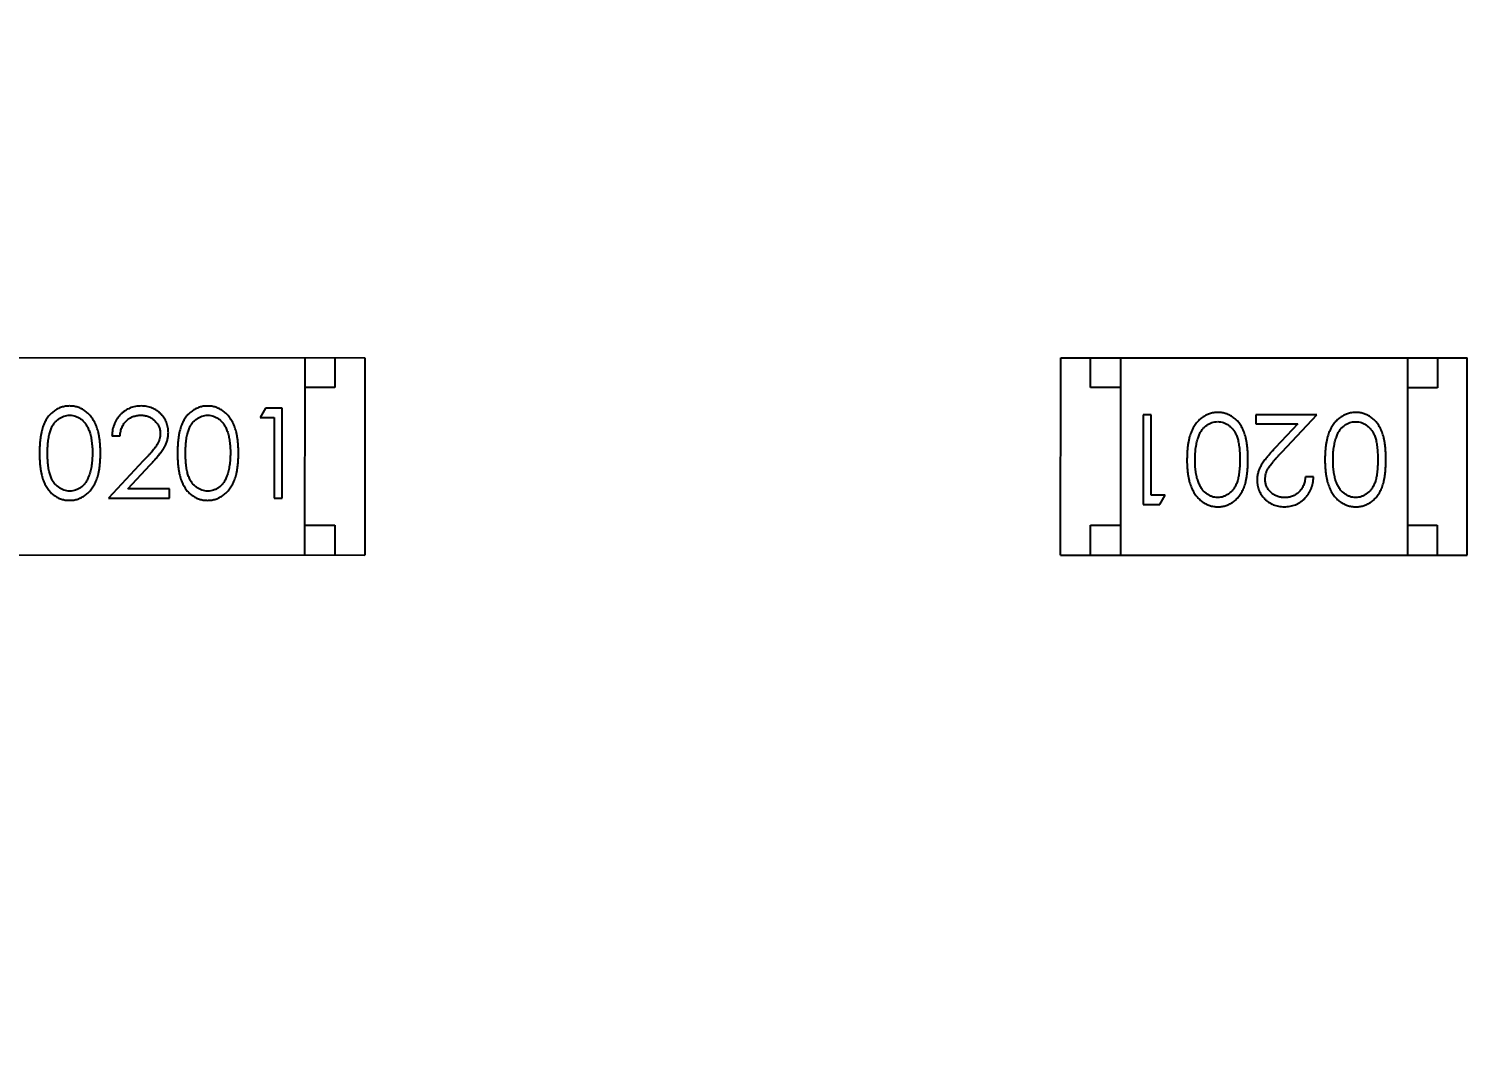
# Model space of a CAD drawing. Header units: millimetres. Extents: x 453.6 to 545.9, y 214.7 to 294.3.
# Drawn here: x 479.976 to 482.382, y 263.621 to 265.329 of the extents above; entities that cross this region are included whole.
import ezdxf

# ---------------------------------------------------------------- set-up
doc = ezdxf.new("R2010")
doc.units = ezdxf.units.MM
doc.header["$LTSCALE"] = 30.734
doc.header["$PDMODE"] = 3
doc.header["$PDSIZE"] = 0.3125
doc.layers.get('0').update_dxf_attribs({"linetype": 'CONTINUOUS'})
doc.layers.get('Defpoints').update_dxf_attribs({"linetype": 'CONTINUOUS'})
doc.layers.add('dim', color=6, linetype='CONTINUOUS', lineweight=9)
doc.styles.add('Verdana', font='verdana.ttf', dxfattribs={"height": 2.5})
doc.dimstyles.new('aaaaaaaa 3.0', dxfattribs={"dimtxt": 2.5, "dimasz": 1.5, "dimexe": 1.25, "dimexo": 0.625, "dimtad": 1, "dimdec": 1, "dimzin": 9, "dimdsep": 46, "dimtxsty": 'Verdana', "dimcen": 0, "dimazin": 0, "dimtfac": 1, "dimtofl": 0, "dimtmove": 0, "dimatfit": 3, "dimfxl": 1, "dimlwd": 25, "dimlwe": 25, "dimarcsym": 0})

# ---------------------------------------------------------------- blocks, each defined once
blk = doc.blocks.new('*D45')
at = {"layer": 'Defpoints', "color": 0}
for p in [(482.2733, 276.4739), (457.1679, 262.0629), (482.2708, 262.0629)]:
    blk.add_point(p, dxfattribs=at)
at = {"layer": 'dim', "color": 0, "lineweight": 25}
for p, q in [((481.6483, 276.4739), (455.9179, 276.4739)), ((457.1679, 274.9739), (457.1679, 263.5629)), ((481.6458, 262.0629), (455.9179, 262.0629))]:
    blk.add_line(p, q, dxfattribs=at)
at = {"layer": 'dim', "color": 0}
for points in [[(457.4179, 274.9739), (456.9179, 274.9739), (457.1679, 276.4739)], [(456.9179, 263.5629), (457.4179, 263.5629), (457.1679, 262.0629)]]:
    blk.add_solid(points, dxfattribs=at)
at = {"layer": 'dim', "color": 0, "insert": (455.2887, 269.2684), "char_height": 2.5, "attachment_point": 5, "rotation": 90, "style": 'Verdana'}
blk.add_mtext('14.4', dxfattribs=at)

msp = doc.modelspace()

# ---------------------------------------------------------------- linework, layer by layer
at = {"linetype": 'Continuous'}
for p, q in [((479.8585, 264.7794), (480.5385, 264.7793)), ((480.4384, 264.4493), (480.4385, 264.7793)), ((480.4885, 264.7793), (480.4885, 264.7293)), ((480.5385, 264.7793), (480.5384, 264.4493)), ((481.7023, 264.4492), (481.7024, 264.7792)), ((481.7024, 264.7792), (482.3824, 264.7791)), ((481.7524, 264.7292), (481.7524, 264.7792)), ((481.8024, 264.7792), (481.8023, 264.4492)), ((482.2824, 264.7791), (482.2823, 264.4491)), ((482.3324, 264.7791), (482.3324, 264.7291)), ((482.3823, 264.4491), (482.3824, 264.7791)), ((480.4885, 264.7293), (480.4385, 264.7293)), ((481.8024, 264.7292), (481.7524, 264.7292)), ((482.3324, 264.7291), (482.2824, 264.7291)), ((480.3725, 264.6946), (480.3637, 264.6792)), ((480.3637, 264.6792), (480.3868, 264.6792)), ((480.4003, 264.6946), (480.3725, 264.6946)), ((480.3868, 264.6792), (480.3868, 264.5446)), ((480.4002, 264.5446), (480.4003, 264.6946)), ((481.8406, 264.6839), (481.8405, 264.5339)), ((481.854, 264.6839), (481.8406, 264.6839)), ((481.854, 264.5493), (481.854, 264.6839)), ((482.029, 264.6839), (482.029, 264.6685)), ((482.1309, 264.6839), (482.029, 264.6839)), ((482.0728, 264.6218), (482.1309, 264.6839)), ((482.029, 264.6685), (482.0988, 264.6685)), ((482.0988, 264.6685), (482.0613, 264.6284)), ((480.1156, 264.6485), (480.1291, 264.6485)), ((480.168, 264.6067), (480.1098, 264.5446)), ((480.142, 264.56), (480.1795, 264.6)), ((482.1252, 264.58), (482.1117, 264.58)), ((480.2118, 264.56), (480.142, 264.56)), ((480.2118, 264.5446), (480.2118, 264.56)), ((480.1098, 264.5446), (480.2118, 264.5446)), ((480.3868, 264.5446), (480.4002, 264.5446)), ((481.8405, 264.5339), (481.8683, 264.5339)), ((481.8771, 264.5493), (481.854, 264.5493)), ((481.8683, 264.5339), (481.8771, 264.5493)), ((480.4384, 264.4993), (480.4884, 264.4993)), ((480.4884, 264.4993), (480.4884, 264.4493)), ((481.7523, 264.4492), (481.7523, 264.4992)), ((481.7523, 264.4992), (481.8023, 264.4992)), ((482.2823, 264.4991), (482.3323, 264.4991)), ((482.3323, 264.4991), (482.3323, 264.4491)), ((479.8584, 264.4494), (480.5384, 264.4493)), ((481.7023, 264.4492), (482.3823, 264.4491))]:
    msp.add_line(p, q, dxfattribs=at)
for points, knots in [([(480.0446, 264.6985), (480.0435, 264.6985), (480.0411, 264.6984), (480.0377, 264.698), (480.0343, 264.6974), (480.031, 264.6964), (480.0278, 264.6953), (480.0247, 264.6938), (480.0216, 264.6921), (480.0187, 264.6901), (480.0159, 264.6879), (480.0132, 264.6855), (480.0107, 264.6827), (480.0084, 264.6798), (480.0063, 264.6766), (480.0042, 264.6731), (480.0024, 264.6694), (480.0007, 264.6655), (479.9993, 264.6612), (479.998, 264.6565), (479.9969, 264.6513), (479.996, 264.6458), (479.9953, 264.6398), (479.9948, 264.6335), (479.9945, 264.6266), (479.9945, 264.622), (479.9945, 264.6196)], [0, 0, 0, 0, 0.033742, 0.066533, 0.099153, 0.13154, 0.164087, 0.196563, 0.229707, 0.263315, 0.297504, 0.331686, 0.366482, 0.4021, 0.438958, 0.476748, 0.515985, 0.556589, 0.599519, 0.645765, 0.695487, 0.748721, 0.805687, 0.866754, 0.931405, 1, 1, 1, 1]), ([(480.0079, 264.6196), (480.0079, 264.6216), (480.0079, 264.6256), (480.0082, 264.6312), (480.0085, 264.6365), (480.0091, 264.6414), (480.0097, 264.6459), (480.0105, 264.6501), (480.0114, 264.6538), (480.0125, 264.6572), (480.0138, 264.6603), (480.0151, 264.6633), (480.0166, 264.666), (480.0182, 264.6685), (480.02, 264.6708), (480.0219, 264.6729), (480.0239, 264.6749), (480.0268, 264.6771), (480.0305, 264.6795), (480.0352, 264.6816), (480.0401, 264.6828), (480.0434, 264.683), (480.0451, 264.6831)], [0, 0, 0, 0, 0.073302, 0.142286, 0.206253, 0.266017, 0.321612, 0.372532, 0.419497, 0.462398, 0.502825, 0.541489, 0.579034, 0.615143, 0.650298, 0.684912, 0.718701, 0.752189, 0.817245, 0.879117, 0.939613, 1, 1, 1, 1]), ([(480.0964, 264.6196), (480.0964, 264.6219), (480.0963, 264.6264), (480.096, 264.6329), (480.0955, 264.6391), (480.0947, 264.645), (480.0938, 264.6504), (480.0926, 264.6556), (480.0912, 264.6603), (480.0896, 264.6647), (480.0878, 264.6688), (480.0859, 264.6727), (480.0838, 264.6762), (480.0815, 264.6795), (480.0791, 264.6825), (480.0766, 264.6853), (480.0738, 264.6879), (480.071, 264.6901), (480.068, 264.6921), (480.0649, 264.6938), (480.0617, 264.6952), (480.0585, 264.6964), (480.0551, 264.6973), (480.0517, 264.698), (480.0482, 264.6984), (480.0458, 264.6985), (480.0446, 264.6985)], [0, 0, 0, 0, 0.065278, 0.127205, 0.186168, 0.241675, 0.294115, 0.343609, 0.390387, 0.434463, 0.476646, 0.517002, 0.555936, 0.593716, 0.630057, 0.665601, 0.700745, 0.734917, 0.768681, 0.802087, 0.834849, 0.867433, 0.900138, 0.932806, 0.966212, 1, 1, 1, 1]), ([(480.0451, 264.6831), (480.0467, 264.683), (480.05, 264.6828), (480.0549, 264.6816), (480.0595, 264.6794), (480.0633, 264.6771), (480.0661, 264.6748), (480.0682, 264.6728), (480.0701, 264.6706), (480.0719, 264.6681), (480.0736, 264.6654), (480.0752, 264.6624), (480.0766, 264.6593), (480.0779, 264.6558), (480.0791, 264.6522), (480.0802, 264.6483), (480.081, 264.6441), (480.0817, 264.6397), (480.0822, 264.635), (480.0827, 264.6301), (480.0829, 264.6249), (480.0829, 264.6214), (480.0829, 264.6196)], [0, 0, 0, 0, 0.059689, 0.119507, 0.181075, 0.246162, 0.279894, 0.314468, 0.350403, 0.387474, 0.426147, 0.466624, 0.508745, 0.553328, 0.600058, 0.649177, 0.700552, 0.754894, 0.811825, 0.871514, 0.934319, 1, 1, 1, 1]), ([(480.1646, 264.6985), (480.1629, 264.6984), (480.1596, 264.6983), (480.1548, 264.6977), (480.1501, 264.6965), (480.1457, 264.695), (480.1415, 264.693), (480.1375, 264.6906), (480.1336, 264.6877), (480.1301, 264.6844), (480.1268, 264.6808), (480.1239, 264.6769), (480.1215, 264.6728), (480.1195, 264.6684), (480.1179, 264.6638), (480.1167, 264.6589), (480.1159, 264.6538), (480.1157, 264.6502), (480.1156, 264.6485)], [0, 0, 0, 0, 0.06445, 0.126725, 0.187421, 0.247417, 0.306749, 0.366595, 0.427749, 0.490235, 0.553031, 0.614805, 0.676505, 0.738096, 0.801021, 0.864897, 0.931209, 1, 1, 1, 1]), ([(480.1291, 264.6485), (480.1292, 264.6498), (480.1295, 264.6524), (480.1302, 264.6562), (480.1312, 264.6597), (480.1324, 264.663), (480.1339, 264.6661), (480.1356, 264.669), (480.1376, 264.6716), (480.1399, 264.674), (480.1424, 264.6761), (480.145, 264.678), (480.1478, 264.6796), (480.1507, 264.6808), (480.1538, 264.6818), (480.157, 264.6826), (480.1604, 264.683), (480.1627, 264.683), (480.1639, 264.6831)], [0, 0, 0, 0, 0.073648, 0.143686, 0.210962, 0.275557, 0.338064, 0.399311, 0.4594, 0.51934, 0.579024, 0.637809, 0.695959, 0.754122, 0.813113, 0.873453, 0.935561, 1, 1, 1, 1]), ([(480.1639, 264.6831), (480.165, 264.683), (480.1672, 264.683), (480.1704, 264.6825), (480.1735, 264.6819), (480.1765, 264.6809), (480.1793, 264.6796), (480.182, 264.6781), (480.1846, 264.6762), (480.187, 264.6741), (480.1892, 264.6718), (480.1911, 264.6694), (480.1927, 264.6669), (480.1941, 264.6643), (480.1951, 264.6615), (480.1958, 264.6587), (480.1963, 264.6557), (480.1964, 264.6537), (480.1964, 264.6527)], [0, 0, 0, 0, 0.068027, 0.133505, 0.19695, 0.26027, 0.322741, 0.384982, 0.448465, 0.513424, 0.578224, 0.640011, 0.700094, 0.760067, 0.819012, 0.877878, 0.938035, 1, 1, 1, 1]), ([(480.2099, 264.6539), (480.2098, 264.6553), (480.2097, 264.6583), (480.2092, 264.6626), (480.2081, 264.6667), (480.2068, 264.6707), (480.205, 264.6746), (480.2028, 264.6783), (480.2003, 264.6819), (480.1974, 264.6852), (480.1942, 264.6883), (480.1906, 264.691), (480.1869, 264.6933), (480.1829, 264.6952), (480.1786, 264.6967), (480.1741, 264.6977), (480.1694, 264.6983), (480.1662, 264.6984), (480.1646, 264.6985)], [0, 0, 0, 0, 0.06271, 0.123347, 0.183401, 0.242828, 0.302097, 0.36242, 0.423725, 0.487032, 0.550491, 0.612709, 0.674265, 0.73617, 0.799211, 0.863483, 0.930525, 1, 1, 1, 1]), ([(480.2754, 264.6984), (480.2742, 264.6984), (480.2719, 264.6984), (480.2684, 264.698), (480.2651, 264.6973), (480.2618, 264.6964), (480.2586, 264.6952), (480.2554, 264.6937), (480.2524, 264.692), (480.2495, 264.6901), (480.2466, 264.6879), (480.244, 264.6854), (480.2415, 264.6827), (480.2392, 264.6797), (480.237, 264.6765), (480.235, 264.6731), (480.2332, 264.6694), (480.2315, 264.6654), (480.23, 264.6611), (480.2288, 264.6564), (480.2276, 264.6513), (480.2268, 264.6458), (480.2261, 264.6398), (480.2256, 264.6334), (480.2253, 264.6266), (480.2253, 264.6219), (480.2252, 264.6195)], [0, 0, 0, 0, 0.033742, 0.066533, 0.099153, 0.13154, 0.164087, 0.196563, 0.229707, 0.263315, 0.297504, 0.331686, 0.366482, 0.4021, 0.438958, 0.476748, 0.515985, 0.556589, 0.599519, 0.645765, 0.695487, 0.748721, 0.805687, 0.866754, 0.931405, 1, 1, 1, 1]), ([(480.2387, 264.6196), (480.2387, 264.6216), (480.2387, 264.6255), (480.239, 264.6312), (480.2393, 264.6365), (480.2398, 264.6414), (480.2404, 264.6459), (480.2413, 264.65), (480.2422, 264.6538), (480.2433, 264.6572), (480.2445, 264.6603), (480.2459, 264.6632), (480.2474, 264.6659), (480.249, 264.6684), (480.2507, 264.6707), (480.2526, 264.6729), (480.2547, 264.6748), (480.2575, 264.6771), (480.2613, 264.6794), (480.266, 264.6816), (480.2709, 264.6828), (480.2742, 264.683), (480.2759, 264.683)], [0, 0, 0, 0, 0.073302, 0.142286, 0.206253, 0.266017, 0.321612, 0.372532, 0.419497, 0.462398, 0.502825, 0.541489, 0.579034, 0.615143, 0.650298, 0.684912, 0.718701, 0.752189, 0.817245, 0.879117, 0.939613, 1, 1, 1, 1]), ([(480.3272, 264.6195), (480.3271, 264.6218), (480.3271, 264.6263), (480.3268, 264.6329), (480.3263, 264.6391), (480.3255, 264.6449), (480.3246, 264.6504), (480.3234, 264.6555), (480.322, 264.6603), (480.3204, 264.6647), (480.3186, 264.6688), (480.3167, 264.6726), (480.3145, 264.6762), (480.3123, 264.6795), (480.3099, 264.6825), (480.3073, 264.6853), (480.3046, 264.6878), (480.3017, 264.69), (480.2988, 264.692), (480.2957, 264.6937), (480.2925, 264.6952), (480.2892, 264.6964), (480.2859, 264.6973), (480.2825, 264.698), (480.279, 264.6984), (480.2766, 264.6984), (480.2754, 264.6984)], [0, 0, 0, 0, 0.065278, 0.127205, 0.186168, 0.241675, 0.294115, 0.343609, 0.390387, 0.434463, 0.476646, 0.517002, 0.555936, 0.593716, 0.630057, 0.665601, 0.700745, 0.734917, 0.768681, 0.802087, 0.834849, 0.867433, 0.900138, 0.932806, 0.966212, 1, 1, 1, 1]), ([(480.2759, 264.683), (480.2775, 264.683), (480.2808, 264.6828), (480.2856, 264.6816), (480.2903, 264.6794), (480.294, 264.6771), (480.2969, 264.6748), (480.2989, 264.6728), (480.3009, 264.6705), (480.3027, 264.6681), (480.3044, 264.6654), (480.3059, 264.6624), (480.3074, 264.6592), (480.3087, 264.6558), (480.3099, 264.6521), (480.3109, 264.6482), (480.3118, 264.6441), (480.3125, 264.6396), (480.313, 264.635), (480.3135, 264.6301), (480.3136, 264.6249), (480.3137, 264.6214), (480.3137, 264.6196)], [0, 0, 0, 0, 0.059689, 0.119507, 0.181075, 0.246162, 0.279894, 0.314468, 0.350403, 0.387474, 0.426147, 0.466624, 0.508745, 0.553328, 0.600058, 0.649177, 0.700552, 0.754894, 0.811825, 0.871514, 0.934319, 1, 1, 1, 1]), ([(481.9654, 264.6877), (481.9642, 264.6877), (481.9618, 264.6877), (481.9583, 264.6872), (481.9549, 264.6866), (481.9515, 264.6857), (481.9483, 264.6844), (481.9451, 264.683), (481.942, 264.6812), (481.939, 264.6793), (481.9361, 264.677), (481.9334, 264.6745), (481.9308, 264.6717), (481.9284, 264.6687), (481.9261, 264.6654), (481.924, 264.6618), (481.9221, 264.658), (481.9203, 264.6539), (481.9187, 264.6495), (481.9174, 264.6448), (481.9162, 264.6397), (481.9152, 264.6343), (481.9145, 264.6284), (481.914, 264.6223), (481.9137, 264.6157), (481.9137, 264.6113), (481.9136, 264.609)], [0, 0, 0, 0, 0.033824, 0.067298, 0.10028, 0.133019, 0.165736, 0.198792, 0.232372, 0.266409, 0.301016, 0.336196, 0.371972, 0.408574, 0.446394, 0.485225, 0.525372, 0.567224, 0.611081, 0.65775, 0.70702, 0.759235, 0.814484, 0.873227, 0.934937, 1, 1, 1, 1]), ([(482.0155, 264.6089), (482.0155, 264.6113), (482.0155, 264.616), (482.0152, 264.6227), (482.0147, 264.6291), (482.014, 264.635), (482.0131, 264.6406), (482.012, 264.6457), (482.0107, 264.6504), (482.0092, 264.6548), (482.0075, 264.6588), (482.0056, 264.6625), (482.0036, 264.666), (482.0014, 264.6692), (481.9992, 264.6721), (481.9967, 264.6749), (481.994, 264.6773), (481.9912, 264.6795), (481.9883, 264.6814), (481.9853, 264.6831), (481.9822, 264.6846), (481.979, 264.6857), (481.9757, 264.6866), (481.9724, 264.6873), (481.9689, 264.6877), (481.9666, 264.6877), (481.9654, 264.6877)], [0, 0, 0, 0, 0.068113, 0.132564, 0.193427, 0.250218, 0.303569, 0.353576, 0.400235, 0.443586, 0.484619, 0.524292, 0.56238, 0.599049, 0.63494, 0.669782, 0.704009, 0.737842, 0.771098, 0.803896, 0.836415, 0.868639, 0.900715, 0.933378, 0.966213, 1, 1, 1, 1]), ([(482.1962, 264.6877), (482.195, 264.6877), (482.1926, 264.6876), (482.1891, 264.6872), (482.1857, 264.6865), (482.1823, 264.6856), (482.1791, 264.6844), (482.1759, 264.683), (482.1728, 264.6812), (482.1697, 264.6792), (482.1669, 264.677), (482.1641, 264.6744), (482.1615, 264.6717), (482.1591, 264.6686), (482.1569, 264.6653), (482.1548, 264.6618), (482.1529, 264.658), (482.1511, 264.6539), (482.1495, 264.6495), (482.1482, 264.6447), (482.147, 264.6397), (482.146, 264.6342), (482.1453, 264.6284), (482.1448, 264.6222), (482.1445, 264.6157), (482.1444, 264.6112), (482.1444, 264.6089)], [0, 0, 0, 0, 0.033824, 0.067298, 0.10028, 0.133019, 0.165736, 0.198792, 0.232372, 0.266409, 0.301016, 0.336196, 0.371972, 0.408574, 0.446394, 0.485225, 0.525372, 0.567224, 0.611081, 0.65775, 0.70702, 0.759235, 0.814484, 0.873227, 0.934937, 1, 1, 1, 1]), ([(482.2463, 264.6089), (482.2463, 264.6113), (482.2463, 264.6159), (482.246, 264.6227), (482.2455, 264.629), (482.2448, 264.635), (482.2439, 264.6405), (482.2428, 264.6457), (482.2415, 264.6504), (482.24, 264.6547), (482.2383, 264.6587), (482.2364, 264.6625), (482.2344, 264.6659), (482.2322, 264.6691), (482.2299, 264.6721), (482.2275, 264.6748), (482.2248, 264.6773), (482.222, 264.6795), (482.2191, 264.6814), (482.2161, 264.6831), (482.213, 264.6845), (482.2098, 264.6857), (482.2065, 264.6866), (482.2031, 264.6872), (482.1997, 264.6876), (482.1974, 264.6877), (482.1962, 264.6877)], [0, 0, 0, 0, 0.068113, 0.132564, 0.193427, 0.250218, 0.303569, 0.353576, 0.400235, 0.443586, 0.484619, 0.524292, 0.56238, 0.599049, 0.63494, 0.669782, 0.704009, 0.737842, 0.771098, 0.803896, 0.836415, 0.868639, 0.900715, 0.933378, 0.966213, 1, 1, 1, 1]), ([(480.1964, 264.6527), (480.1963, 264.651), (480.1962, 264.6478), (480.1952, 264.643), (480.1935, 264.6384), (480.1915, 264.6345), (480.1894, 264.6314), (480.1876, 264.6287), (480.1852, 264.6258), (480.1826, 264.6225), (480.1795, 264.619), (480.176, 264.6151), (480.1722, 264.611), (480.1694, 264.6082), (480.168, 264.6067)], [0, 0, 0, 0, 0.088014, 0.174976, 0.2638, 0.355443, 0.406413, 0.465519, 0.533076, 0.609353, 0.693899, 0.787171, 0.889197, 1, 1, 1, 1]), ([(480.1795, 264.6), (480.1809, 264.6016), (480.1837, 264.6046), (480.1877, 264.6089), (480.1912, 264.613), (480.1944, 264.6169), (480.1973, 264.6205), (480.1997, 264.6239), (480.2018, 264.6271), (480.2042, 264.6309), (480.2065, 264.6356), (480.2084, 264.6415), (480.2096, 264.6476), (480.2098, 264.6518), (480.2099, 264.6539)], [0, 0, 0, 0, 0.09953, 0.192079, 0.277712, 0.357454, 0.429648, 0.495771, 0.555538, 0.608657, 0.707578, 0.804328, 0.901298, 1, 1, 1, 1]), ([(481.9328, 264.6466), (481.9332, 264.6477), (481.9339, 264.6497), (481.9352, 264.6526), (481.9367, 264.6554), (481.9383, 264.6579), (481.9401, 264.6602), (481.9419, 264.6623), (481.9439, 264.6642), (481.9467, 264.6665), (481.9504, 264.6688), (481.9551, 264.6708), (481.96, 264.6722), (481.9633, 264.6723), (481.965, 264.6724)], [0, 0, 0, 0, 0.075949, 0.148549, 0.218996, 0.286119, 0.351826, 0.416074, 0.478265, 0.540325, 0.660405, 0.774606, 0.887187, 1, 1, 1, 1]), ([(481.965, 264.6724), (481.9666, 264.6723), (481.9699, 264.6721), (481.9748, 264.6708), (481.9795, 264.6687), (481.9833, 264.6664), (481.9861, 264.664), (481.9882, 264.6621), (481.9901, 264.66), (481.9919, 264.6577), (481.9935, 264.6552), (481.995, 264.6524), (481.9963, 264.6495), (481.9976, 264.6464), (481.9986, 264.643), (481.9996, 264.6393), (482.0003, 264.6351), (482.001, 264.6306), (482.0015, 264.6257), (482.0018, 264.6204), (482.0021, 264.6148), (482.0021, 264.6109), (482.0021, 264.6089)], [0, 0, 0, 0, 0.060034, 0.120278, 0.182348, 0.247919, 0.281641, 0.315701, 0.350322, 0.385703, 0.421819, 0.459196, 0.497866, 0.538301, 0.58121, 0.628183, 0.679403, 0.734699, 0.794074, 0.858416, 0.927049, 1, 1, 1, 1]), ([(482.1635, 264.6466), (482.1639, 264.6476), (482.1647, 264.6497), (482.166, 264.6526), (482.1675, 264.6553), (482.1691, 264.6578), (482.1708, 264.6602), (482.1727, 264.6623), (482.1747, 264.6642), (482.1775, 264.6664), (482.1812, 264.6688), (482.1859, 264.6708), (482.1907, 264.6721), (482.1941, 264.6722), (482.1957, 264.6723)], [0, 0, 0, 0, 0.075949, 0.148549, 0.218996, 0.286119, 0.351826, 0.416074, 0.478265, 0.540325, 0.660405, 0.774606, 0.887187, 1, 1, 1, 1]), ([(482.1957, 264.6723), (482.1974, 264.6722), (482.2007, 264.6721), (482.2056, 264.6708), (482.2103, 264.6687), (482.2141, 264.6663), (482.2169, 264.664), (482.219, 264.6621), (482.2208, 264.6599), (482.2226, 264.6576), (482.2243, 264.6551), (482.2257, 264.6524), (482.2271, 264.6495), (482.2283, 264.6464), (482.2294, 264.643), (482.2303, 264.6392), (482.2311, 264.6351), (482.2318, 264.6306), (482.2322, 264.6257), (482.2326, 264.6204), (482.2328, 264.6147), (482.2328, 264.6109), (482.2329, 264.6088)], [0, 0, 0, 0, 0.060034, 0.120278, 0.182348, 0.247919, 0.281641, 0.315701, 0.350322, 0.385703, 0.421819, 0.459196, 0.497866, 0.538301, 0.58121, 0.628183, 0.679403, 0.734699, 0.794074, 0.858416, 0.927049, 1, 1, 1, 1]), ([(481.9271, 264.6089), (481.9271, 264.6107), (481.9271, 264.6143), (481.9274, 264.6195), (481.9279, 264.6245), (481.9284, 264.6293), (481.9293, 264.6339), (481.9302, 264.6383), (481.9314, 264.6426), (481.9323, 264.6453), (481.9328, 264.6466)], [0, 0, 0, 0, 0.141157, 0.277773, 0.409244, 0.535676, 0.657497, 0.775458, 0.889412, 1, 1, 1, 1]), ([(482.0613, 264.6284), (482.0598, 264.6269), (482.0571, 264.6239), (482.0531, 264.6196), (482.0496, 264.6154), (482.0464, 264.6116), (482.0435, 264.6079), (482.0411, 264.6046), (482.0389, 264.6014), (482.0366, 264.5976), (482.0343, 264.5928), (482.0324, 264.5869), (482.0311, 264.5809), (482.031, 264.5767), (482.0309, 264.5746)], [0, 0, 0, 0, 0.09953, 0.192079, 0.277712, 0.357454, 0.429648, 0.495771, 0.555538, 0.608657, 0.707578, 0.804328, 0.901298, 1, 1, 1, 1]), ([(482.1579, 264.6089), (482.1579, 264.6107), (482.1579, 264.6142), (482.1582, 264.6194), (482.1586, 264.6245), (482.1592, 264.6293), (482.1601, 264.6339), (482.161, 264.6383), (482.1622, 264.6425), (482.1631, 264.6452), (482.1635, 264.6466)], [0, 0, 0, 0, 0.141157, 0.277773, 0.409244, 0.535676, 0.657497, 0.775458, 0.889412, 1, 1, 1, 1]), ([(479.9945, 264.6196), (479.9945, 264.6172), (479.9945, 264.6126), (479.9948, 264.6058), (479.9953, 264.5994), (479.996, 264.5935), (479.9969, 264.588), (479.998, 264.5828), (479.9993, 264.5781), (480.0008, 264.5737), (480.0025, 264.5697), (480.0044, 264.566), (480.0064, 264.5626), (480.0086, 264.5594), (480.0109, 264.5564), (480.0133, 264.5537), (480.016, 264.5512), (480.0188, 264.549), (480.0217, 264.5471), (480.0247, 264.5454), (480.0278, 264.5439), (480.031, 264.5428), (480.0343, 264.5419), (480.0376, 264.5412), (480.0411, 264.5408), (480.0434, 264.5408), (480.0446, 264.5408)], [0, 0, 0, 0, 0.068113, 0.132564, 0.193427, 0.250218, 0.303569, 0.353576, 0.400235, 0.443586, 0.484619, 0.524292, 0.56238, 0.599049, 0.63494, 0.669782, 0.704009, 0.737842, 0.771098, 0.803896, 0.836415, 0.868639, 0.900715, 0.933378, 0.966213, 1, 1, 1, 1]), ([(480.0451, 264.5562), (480.0434, 264.5562), (480.0401, 264.5564), (480.0352, 264.5577), (480.0305, 264.5598), (480.0267, 264.5622), (480.0239, 264.5645), (480.0218, 264.5664), (480.0199, 264.5685), (480.0182, 264.5709), (480.0165, 264.5734), (480.0151, 264.5761), (480.0137, 264.579), (480.0125, 264.5821), (480.0114, 264.5855), (480.0104, 264.5893), (480.0097, 264.5934), (480.009, 264.5979), (480.0086, 264.6028), (480.0082, 264.6081), (480.0079, 264.6137), (480.0079, 264.6176), (480.0079, 264.6196)], [0, 0, 0, 0, 0.060034, 0.120278, 0.182348, 0.247919, 0.281641, 0.315701, 0.350322, 0.385703, 0.421819, 0.459196, 0.497866, 0.538301, 0.58121, 0.628183, 0.679403, 0.734699, 0.794074, 0.858416, 0.927049, 1, 1, 1, 1]), ([(480.0446, 264.5408), (480.0458, 264.5408), (480.0482, 264.5408), (480.0517, 264.5413), (480.0551, 264.5419), (480.0585, 264.5429), (480.0617, 264.5441), (480.0649, 264.5455), (480.068, 264.5473), (480.071, 264.5492), (480.0739, 264.5515), (480.0767, 264.554), (480.0793, 264.5568), (480.0817, 264.5599), (480.0839, 264.5632), (480.086, 264.5667), (480.0879, 264.5705), (480.0897, 264.5746), (480.0913, 264.579), (480.0926, 264.5837), (480.0938, 264.5888), (480.0948, 264.5943), (480.0955, 264.6001), (480.096, 264.6063), (480.0963, 264.6128), (480.0964, 264.6173), (480.0964, 264.6196)], [0, 0, 0, 0, 0.033824, 0.067298, 0.10028, 0.133019, 0.165736, 0.198792, 0.232372, 0.266409, 0.301016, 0.336196, 0.371972, 0.408574, 0.446394, 0.485225, 0.525372, 0.567224, 0.611081, 0.65775, 0.70702, 0.759235, 0.814484, 0.873227, 0.934937, 1, 1, 1, 1]), ([(480.0829, 264.6196), (480.0829, 264.6178), (480.0829, 264.6143), (480.0826, 264.609), (480.0821, 264.604), (480.0816, 264.5992), (480.0807, 264.5946), (480.0798, 264.5902), (480.0786, 264.586), (480.0777, 264.5832), (480.0772, 264.5819)], [0, 0, 0, 0, 0.141157, 0.277773, 0.409244, 0.535676, 0.657497, 0.775458, 0.889412, 1, 1, 1, 1]), ([(480.2252, 264.6195), (480.2253, 264.6172), (480.2253, 264.6125), (480.2256, 264.6057), (480.2261, 264.5994), (480.2268, 264.5934), (480.2277, 264.5879), (480.2288, 264.5828), (480.2301, 264.578), (480.2316, 264.5737), (480.2333, 264.5697), (480.2351, 264.566), (480.2372, 264.5625), (480.2393, 264.5593), (480.2416, 264.5563), (480.2441, 264.5536), (480.2468, 264.5512), (480.2495, 264.549), (480.2525, 264.5471), (480.2555, 264.5454), (480.2586, 264.5439), (480.2618, 264.5428), (480.265, 264.5419), (480.2684, 264.5412), (480.2719, 264.5408), (480.2742, 264.5408), (480.2754, 264.5407)], [0, 0, 0, 0, 0.068113, 0.132564, 0.193427, 0.250218, 0.303569, 0.353576, 0.400235, 0.443586, 0.484619, 0.524292, 0.56238, 0.599049, 0.63494, 0.669782, 0.704009, 0.737842, 0.771098, 0.803896, 0.836415, 0.868639, 0.900715, 0.933378, 0.966213, 1, 1, 1, 1]), ([(480.2758, 264.5561), (480.2742, 264.5562), (480.2709, 264.5564), (480.266, 264.5577), (480.2613, 264.5597), (480.2575, 264.5621), (480.2546, 264.5644), (480.2526, 264.5664), (480.2507, 264.5685), (480.2489, 264.5708), (480.2473, 264.5733), (480.2458, 264.576), (480.2445, 264.5789), (480.2432, 264.5821), (480.2421, 264.5855), (480.2412, 264.5892), (480.2405, 264.5934), (480.2398, 264.5979), (480.2393, 264.6028), (480.239, 264.6081), (480.2387, 264.6137), (480.2387, 264.6176), (480.2387, 264.6196)], [0, 0, 0, 0, 0.060034, 0.120278, 0.182348, 0.247919, 0.281641, 0.315701, 0.350322, 0.385703, 0.421819, 0.459196, 0.497866, 0.538301, 0.58121, 0.628183, 0.679403, 0.734699, 0.794074, 0.858416, 0.927049, 1, 1, 1, 1]), ([(480.2754, 264.5407), (480.2766, 264.5408), (480.2789, 264.5408), (480.2825, 264.5412), (480.2859, 264.5419), (480.2892, 264.5428), (480.2925, 264.544), (480.2957, 264.5455), (480.2988, 264.5472), (480.3018, 264.5492), (480.3047, 264.5515), (480.3074, 264.554), (480.31, 264.5568), (480.3124, 264.5598), (480.3147, 264.5631), (480.3168, 264.5667), (480.3187, 264.5705), (480.3205, 264.5746), (480.3221, 264.5789), (480.3234, 264.5837), (480.3246, 264.5888), (480.3255, 264.5942), (480.3262, 264.6), (480.3268, 264.6062), (480.3271, 264.6128), (480.3271, 264.6172), (480.3272, 264.6195)], [0, 0, 0, 0, 0.033824, 0.067298, 0.10028, 0.133019, 0.165736, 0.198792, 0.232372, 0.266409, 0.301016, 0.336196, 0.371972, 0.408574, 0.446394, 0.485225, 0.525372, 0.567224, 0.611081, 0.65775, 0.70702, 0.759235, 0.814484, 0.873227, 0.934937, 1, 1, 1, 1]), ([(480.3137, 264.6196), (480.3137, 264.6178), (480.3136, 264.6142), (480.3134, 264.609), (480.3129, 264.604), (480.3123, 264.5992), (480.3115, 264.5946), (480.3106, 264.5901), (480.3094, 264.5859), (480.3085, 264.5832), (480.308, 264.5819)], [0, 0, 0, 0, 0.141157, 0.277773, 0.409244, 0.535676, 0.657497, 0.775458, 0.889412, 1, 1, 1, 1]), ([(481.9136, 264.609), (481.9136, 264.6067), (481.9137, 264.6022), (481.914, 264.5956), (481.9145, 264.5894), (481.9153, 264.5836), (481.9162, 264.5781), (481.9174, 264.573), (481.9188, 264.5682), (481.9204, 264.5638), (481.9222, 264.5597), (481.9241, 264.5559), (481.9262, 264.5523), (481.9285, 264.549), (481.9309, 264.546), (481.9335, 264.5432), (481.9362, 264.5407), (481.9391, 264.5384), (481.942, 264.5364), (481.9451, 264.5347), (481.9483, 264.5333), (481.9516, 264.5321), (481.9549, 264.5312), (481.9583, 264.5305), (481.9618, 264.5301), (481.9642, 264.5301), (481.9654, 264.53)], [0, 0, 0, 0, 0.065278, 0.127205, 0.186168, 0.241675, 0.294115, 0.343609, 0.390387, 0.434463, 0.476646, 0.517002, 0.555936, 0.593716, 0.630057, 0.665601, 0.700745, 0.734917, 0.768681, 0.802087, 0.834849, 0.867433, 0.900138, 0.932806, 0.966212, 1, 1, 1, 1]), ([(481.9649, 264.5454), (481.9633, 264.5455), (481.96, 264.5457), (481.9552, 264.5469), (481.9505, 264.5491), (481.9467, 264.5514), (481.9439, 264.5537), (481.9418, 264.5557), (481.9399, 264.5579), (481.9381, 264.5604), (481.9364, 264.5631), (481.9348, 264.5661), (481.9334, 264.5693), (481.9321, 264.5727), (481.9309, 264.5764), (481.9298, 264.5803), (481.929, 264.5844), (481.9283, 264.5888), (481.9278, 264.5935), (481.9273, 264.5984), (481.9272, 264.6036), (481.9271, 264.6071), (481.9271, 264.6089)], [0, 0, 0, 0, 0.059689, 0.119507, 0.181075, 0.246162, 0.279894, 0.314468, 0.350403, 0.387474, 0.426147, 0.466624, 0.508745, 0.553328, 0.600058, 0.649177, 0.700552, 0.754894, 0.811825, 0.871514, 0.934319, 1, 1, 1, 1]), ([(482.0021, 264.6089), (482.0021, 264.6069), (482.0021, 264.603), (482.0018, 264.5973), (482.0015, 264.592), (482.0009, 264.5871), (482.0003, 264.5826), (481.9995, 264.5785), (481.9986, 264.5747), (481.9975, 264.5713), (481.9963, 264.5682), (481.9949, 264.5653), (481.9934, 264.5626), (481.9918, 264.5601), (481.99, 264.5577), (481.9881, 264.5556), (481.9861, 264.5537), (481.9833, 264.5514), (481.9795, 264.5491), (481.9748, 264.5469), (481.9699, 264.5457), (481.9666, 264.5455), (481.9649, 264.5454)], [0, 0, 0, 0, 0.073302, 0.142286, 0.206253, 0.266017, 0.321612, 0.372532, 0.419497, 0.462398, 0.502825, 0.541489, 0.579034, 0.615143, 0.650298, 0.684912, 0.718701, 0.752189, 0.817245, 0.879117, 0.939613, 1, 1, 1, 1]), ([(481.9654, 264.53), (481.9666, 264.5301), (481.9689, 264.5301), (481.9724, 264.5305), (481.9757, 264.5312), (481.979, 264.5321), (481.9822, 264.5333), (481.9853, 264.5347), (481.9884, 264.5364), (481.9913, 264.5384), (481.9941, 264.5406), (481.9968, 264.5431), (481.9993, 264.5458), (482.0016, 264.5487), (482.0037, 264.552), (482.0058, 264.5554), (482.0076, 264.5591), (482.0093, 264.5631), (482.0108, 264.5674), (482.012, 264.5721), (482.0132, 264.5772), (482.014, 264.5827), (482.0147, 264.5887), (482.0152, 264.5951), (482.0155, 264.6019), (482.0155, 264.6065), (482.0155, 264.6089)], [0, 0, 0, 0, 0.033742, 0.066533, 0.099153, 0.13154, 0.164087, 0.196563, 0.229707, 0.263315, 0.297504, 0.331686, 0.366482, 0.4021, 0.438958, 0.476748, 0.515985, 0.556589, 0.599519, 0.645765, 0.695487, 0.748721, 0.805687, 0.866754, 0.931405, 1, 1, 1, 1]), ([(482.0444, 264.5758), (482.0444, 264.5775), (482.0446, 264.5807), (482.0456, 264.5855), (482.0473, 264.5901), (482.0493, 264.5939), (482.0513, 264.5971), (482.0532, 264.5997), (482.0556, 264.6027), (482.0582, 264.6059), (482.0613, 264.6095), (482.0648, 264.6133), (482.0686, 264.6175), (482.0713, 264.6203), (482.0728, 264.6218)], [0, 0, 0, 0, 0.088014, 0.174976, 0.2638, 0.355443, 0.406413, 0.465519, 0.533076, 0.609353, 0.693899, 0.787171, 0.889197, 1, 1, 1, 1]), ([(482.1444, 264.6089), (482.1444, 264.6066), (482.1445, 264.6021), (482.1448, 264.5956), (482.1453, 264.5894), (482.146, 264.5835), (482.147, 264.578), (482.1481, 264.5729), (482.1496, 264.5682), (482.1512, 264.5637), (482.153, 264.5597), (482.1549, 264.5558), (482.157, 264.5523), (482.1592, 264.549), (482.1617, 264.5459), (482.1642, 264.5431), (482.1669, 264.5406), (482.1698, 264.5384), (482.1728, 264.5364), (482.1759, 264.5347), (482.1791, 264.5332), (482.1823, 264.5321), (482.1857, 264.5311), (482.1891, 264.5305), (482.1926, 264.5301), (482.195, 264.53), (482.1961, 264.53)], [0, 0, 0, 0, 0.065278, 0.127205, 0.186168, 0.241675, 0.294115, 0.343609, 0.390387, 0.434463, 0.476646, 0.517002, 0.555936, 0.593716, 0.630057, 0.665601, 0.700745, 0.734917, 0.768681, 0.802087, 0.834849, 0.867433, 0.900138, 0.932806, 0.966212, 1, 1, 1, 1]), ([(482.1957, 264.5454), (482.1941, 264.5455), (482.1908, 264.5457), (482.1859, 264.5469), (482.1813, 264.549), (482.1775, 264.5514), (482.1747, 264.5537), (482.1726, 264.5557), (482.1706, 264.5579), (482.1688, 264.5604), (482.1672, 264.5631), (482.1656, 264.566), (482.1642, 264.5692), (482.1628, 264.5726), (482.1617, 264.5763), (482.1606, 264.5802), (482.1598, 264.5844), (482.1591, 264.5888), (482.1586, 264.5935), (482.1581, 264.5984), (482.1579, 264.6035), (482.1579, 264.6071), (482.1579, 264.6089)], [0, 0, 0, 0, 0.059689, 0.119507, 0.181075, 0.246162, 0.279894, 0.314468, 0.350403, 0.387474, 0.426147, 0.466624, 0.508745, 0.553328, 0.600058, 0.649177, 0.700552, 0.754894, 0.811825, 0.871514, 0.934319, 1, 1, 1, 1]), ([(482.2329, 264.6088), (482.2328, 264.6068), (482.2328, 264.6029), (482.2326, 264.5973), (482.2322, 264.592), (482.2317, 264.5871), (482.2311, 264.5826), (482.2303, 264.5784), (482.2294, 264.5747), (482.2283, 264.5712), (482.227, 264.5681), (482.2257, 264.5652), (482.2242, 264.5625), (482.2225, 264.56), (482.2208, 264.5577), (482.2189, 264.5556), (482.2169, 264.5536), (482.214, 264.5514), (482.2103, 264.549), (482.2056, 264.5469), (482.2007, 264.5457), (482.1974, 264.5455), (482.1957, 264.5454)], [0, 0, 0, 0, 0.073302, 0.142286, 0.206253, 0.266017, 0.321612, 0.372532, 0.419497, 0.462398, 0.502825, 0.541489, 0.579034, 0.615143, 0.650298, 0.684912, 0.718701, 0.752189, 0.817245, 0.879117, 0.939613, 1, 1, 1, 1]), ([(482.1961, 264.53), (482.1973, 264.53), (482.1997, 264.5301), (482.2031, 264.5305), (482.2065, 264.5311), (482.2098, 264.5321), (482.213, 264.5332), (482.2161, 264.5347), (482.2191, 264.5364), (482.2221, 264.5384), (482.2249, 264.5406), (482.2276, 264.543), (482.23, 264.5457), (482.2324, 264.5487), (482.2345, 264.5519), (482.2366, 264.5553), (482.2384, 264.5591), (482.24, 264.563), (482.2415, 264.5673), (482.2428, 264.572), (482.2439, 264.5771), (482.2448, 264.5827), (482.2455, 264.5886), (482.246, 264.595), (482.2463, 264.6018), (482.2463, 264.6065), (482.2463, 264.6089)], [0, 0, 0, 0, 0.033742, 0.066533, 0.099153, 0.13154, 0.164087, 0.196563, 0.229707, 0.263315, 0.297504, 0.331686, 0.366482, 0.4021, 0.438958, 0.476748, 0.515985, 0.556589, 0.599519, 0.645765, 0.695487, 0.748721, 0.805687, 0.866754, 0.931405, 1, 1, 1, 1]), ([(480.0772, 264.5819), (480.0769, 264.5809), (480.0761, 264.5788), (480.0748, 264.5759), (480.0733, 264.5732), (480.0717, 264.5706), (480.0699, 264.5683), (480.0681, 264.5662), (480.0661, 264.5643), (480.0633, 264.562), (480.0596, 264.5597), (480.0549, 264.5577), (480.05, 264.5564), (480.0467, 264.5562), (480.0451, 264.5562)], [0, 0, 0, 0, 0.075949, 0.148549, 0.218996, 0.286119, 0.351826, 0.416074, 0.478265, 0.540325, 0.660405, 0.774606, 0.887187, 1, 1, 1, 1]), ([(480.308, 264.5819), (480.3076, 264.5808), (480.3069, 264.5788), (480.3055, 264.5758), (480.3041, 264.5731), (480.3025, 264.5706), (480.3007, 264.5683), (480.2989, 264.5661), (480.2969, 264.5642), (480.2941, 264.562), (480.2904, 264.5596), (480.2857, 264.5576), (480.2808, 264.5563), (480.2775, 264.5562), (480.2758, 264.5561)], [0, 0, 0, 0, 0.075949, 0.148549, 0.218996, 0.286119, 0.351826, 0.416074, 0.478265, 0.540325, 0.660405, 0.774606, 0.887187, 1, 1, 1, 1]), ([(482.0762, 264.53), (482.0779, 264.5301), (482.0812, 264.5301), (482.086, 264.5308), (482.0907, 264.5319), (482.0951, 264.5334), (482.0993, 264.5355), (482.1033, 264.5379), (482.1071, 264.5407), (482.1107, 264.544), (482.114, 264.5476), (482.1168, 264.5515), (482.1193, 264.5557), (482.1213, 264.5601), (482.1229, 264.5647), (482.1241, 264.5696), (482.1249, 264.5747), (482.1251, 264.5782), (482.1252, 264.58)], [0, 0, 0, 0, 0.06445, 0.126725, 0.187421, 0.247417, 0.306749, 0.366595, 0.427749, 0.490235, 0.553031, 0.614805, 0.676505, 0.738096, 0.801021, 0.864897, 0.931209, 1, 1, 1, 1]), ([(482.1117, 264.58), (482.1116, 264.5787), (482.1113, 264.5761), (482.1106, 264.5723), (482.1096, 264.5688), (482.1084, 264.5654), (482.1069, 264.5624), (482.1051, 264.5595), (482.1031, 264.5568), (482.1009, 264.5545), (482.0984, 264.5524), (482.0958, 264.5505), (482.093, 264.5489), (482.0901, 264.5476), (482.087, 264.5466), (482.0838, 264.5459), (482.0804, 264.5455), (482.0781, 264.5454), (482.0769, 264.5454)], [0, 0, 0, 0, 0.073648, 0.143686, 0.210962, 0.275557, 0.338064, 0.399311, 0.4594, 0.51934, 0.579024, 0.637809, 0.695959, 0.754122, 0.813113, 0.873453, 0.935561, 1, 1, 1, 1]), ([(482.0309, 264.5746), (482.031, 264.5731), (482.0311, 264.5702), (482.0316, 264.5659), (482.0326, 264.5618), (482.034, 264.5577), (482.0358, 264.5539), (482.0379, 264.5502), (482.0405, 264.5466), (482.0434, 264.5433), (482.0466, 264.5401), (482.0502, 264.5375), (482.0539, 264.5352), (482.0579, 264.5332), (482.0621, 264.5318), (482.0666, 264.5308), (482.0714, 264.5301), (482.0746, 264.5301), (482.0762, 264.53)], [0, 0, 0, 0, 0.06271, 0.123347, 0.183401, 0.242828, 0.302097, 0.36242, 0.423725, 0.487032, 0.550491, 0.612709, 0.674265, 0.73617, 0.799211, 0.863483, 0.930525, 1, 1, 1, 1]), ([(482.0769, 264.5454), (482.0758, 264.5454), (482.0736, 264.5455), (482.0704, 264.5459), (482.0673, 264.5466), (482.0643, 264.5476), (482.0615, 264.5489), (482.0588, 264.5504), (482.0562, 264.5523), (482.0538, 264.5544), (482.0516, 264.5566), (482.0497, 264.5591), (482.048, 264.5616), (482.0467, 264.5642), (482.0457, 264.567), (482.0449, 264.5698), (482.0445, 264.5728), (482.0444, 264.5748), (482.0444, 264.5758)], [0, 0, 0, 0, 0.068027, 0.133505, 0.19695, 0.26027, 0.322741, 0.384982, 0.448465, 0.513424, 0.578224, 0.640011, 0.700094, 0.760067, 0.819012, 0.877878, 0.938035, 1, 1, 1, 1])]:
    msp.add_open_spline(points, degree=3, knots=knots, dxfattribs=at)

# ---------------------------------------------------------------- dimensions: what is measured, and where the dimension line sits
at = {"layer": 'dim'}
dim = msp.add_linear_dim(base=(457.1679, 262.0629), p1=(482.2733, 276.4739), p2=(482.2708, 262.0629), angle=90, dimstyle='aaaaaaaa 3.0', dxfattribs=at)
dim.commit()
dim.dimension.update_dxf_attribs({"geometry": '*D45', "text_midpoint": (457.1679, 269.2684), "dimtype": 160})

doc.saveas('drawing.dxf')
